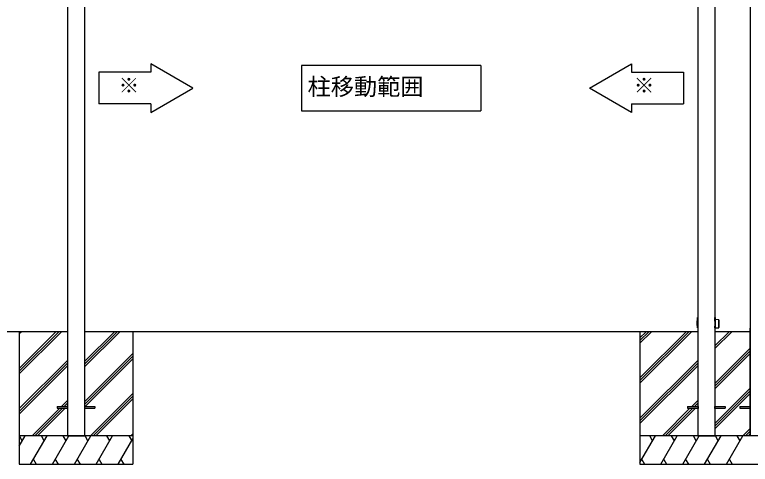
# Model space of a CAD drawing. Units: millimetres, scale not verified. Extents: x -8750 to 8750, y -12999 to 12940.
# Drawn here: x -6774 to -2892, y 3101 to 5474 of the extents above; entities that cross this region are included whole.
import ezdxf
from ezdxf.enums import TextEntityAlignment as Align

# ---------------------------------------------------------------- set-up
doc = ezdxf.new("R2010")
doc.units = ezdxf.units.MM
doc.header["$LTSCALE"] = 70
doc.layers.add('0-3_YKK_11', color=7, linetype='Continuous')
doc.layers.add('0-5_YKK_A1', color=4, linetype='Continuous')
doc.styles.add('ＭＳ ゴシック', font='')
doc.styles.get('ＭＳ ゴシック').set_extended_font_data('MS Gothic')

msp = doc.modelspace()

# ---------------------------------------------------------------- linework, layer by layer
at = {"layer": '0-3_YKK_11'}
for p, q in [((-2892.34, 3250.6), (-2892.34, 3818.6)), ((-6494.84, 3800.6), (-7064.69, 3800.6)), ((-3169.34, 3800.6), (-6404.94, 3800.6)), ((-2892.34, 3800.6), (-3078.94, 3800.6)), ((-6495.34, 3405.59), (-6495.34, 3395.61)), ((-6404.94, 3405.59), (-6404.94, 3395.61)), ((-3169.34, 3405.6), (-3167.54, 3405.6)), ((-3169.34, 3405.59), (-3169.34, 3395.61)), ((-3167.54, 3395.6), (-3169.34, 3395.6)), ((-3167.54, 3405.59), (-3167.54, 3395.61)), ((-3080.74, 3405.6), (-3078.94, 3405.6)), ((-3080.74, 3405.59), (-3080.74, 3395.61)), ((-3078.94, 3395.6), (-3080.74, 3395.6)), ((-3078.94, 3405.59), (-3078.94, 3395.61)), ((-2892.34, 3405.59), (-2892.34, 3395.61)), ((-3169.34, 3250.6), (-3169.04, 3250.6)), ((-3168.84, 3250.6), (-3169.34, 3250.6)), ((-3169.04, 3250.6), (-3167.14, 3250.6))]:
    msp.add_line(p, q, dxfattribs=at)
for points in [[(-3158.78, 3250.6), (-3159.04, 3250.6), (-3160.26, 3250.6), (-3160.52, 3250.6), (-3161.64, 3250.6), (-3164.64, 3250.6), (-3164.68, 3250.6), (-3167.1, 3250.6), (-3167.14, 3250.6), (-3167.23, 3250.6), (-3167.45, 3250.6), (-3167.54, 3250.6), (-3167.24, 3250.6), (-3164.94, 3250.6), (-3164.64, 3250.6), (-3164.94, 3250.6), (-3166.84, 3250.6), (-3167.14, 3250.6), (-3164.14, 3250.6)], [(-3167.54, 3250.6), (-3167.24, 3250.6), (-3167.54, 3250.6)], [(-3167.14, 3250.6), (-3166.84, 3250.6), (-3166.54, 3250.6), (-3165.64, 3250.6), (-3165.34, 3250.6), (-3165.84, 3250.6), (-3167.24, 3250.6), (-3167.14, 3250.6), (-3166.84, 3250.6), (-3163.84, 3250.6)], [(-3079.44, 3250.6), (-3078.94, 3250.6), (-3079.24, 3250.6), (-3081.14, 3250.6), (-3081.44, 3250.6), (-3083.34, 3250.6), (-3083.64, 3250.6), (-3086.64, 3250.6), (-3087.77, 3250.6), (-3088.03, 3250.6), (-3089.24, 3250.6), (-3089.5, 3250.6)], [(-3084.14, 3250.6), (-3081.14, 3250.6), (-3081.04, 3250.6), (-3080.74, 3250.6), (-3081.04, 3250.6), (-3082.44, 3250.6), (-3082.94, 3250.6), (-3082.64, 3250.6), (-3081.74, 3250.6), (-3081.44, 3250.6), (-3081.14, 3250.6), (-3081.18, 3250.6), (-3083.6, 3250.6), (-3083.64, 3250.6), (-3083.34, 3250.6), (-3081.04, 3250.6), (-3080.74, 3250.6), (-3080.83, 3250.6), (-3081.05, 3250.6), (-3081.14, 3250.6), (-3081.44, 3250.6), (-3084.44, 3250.6)]]:
    msp.add_lwpolyline(points, dxfattribs=at)
at = {"layer": '0-5_YKK_A1'}
for p, q in [((-6494.84, 6518.76), (-6494.84, 3250.6)), ((-6404.94, 6518.76), (-6404.94, 3250.6)), ((-3078.94, 6518.76), (-3078.94, 3250.6)), ((-6055.67, 5214.6), (-6055.67, 5169.8)), ((-4314.65, 5206.6), (-4314.65, 4966.6)), ((-3518.75, 5214.6), (-3518.75, 5169.8)), ((-6055.67, 5003.4), (-6329.27, 5003.4)), ((-6055.67, 5003.4), (-6055.67, 4958.6)), ((-3518.75, 5003.4), (-3245.15, 5003.4)), ((-3518.75, 5003.4), (-3518.75, 4958.6)), ((-3170.64, 3842.85), (-3171.64, 3842.85)), ((-3171.06, 3875.1), (-3170.36, 3875.1)), ((-3170.36, 3874.8), (-3170.64, 3842.85)), ((-3170.64, 3842.85), (-3170.45, 3820.9)), ((-3169.34, 3842.85), (-3170.64, 3842.85)), ((-3170.36, 3875.1), (-3169.34, 3875.1)), ((-3170.36, 3875.1), (-3170.36, 3874.8)), ((-3169.34, 3874.8), (-3170.36, 3874.8)), ((-3078.42, 3874.8), (-3078.94, 3874.8)), ((-3077.14, 3842.85), (-3078.94, 3842.85)), ((-3078.42, 3875.1), (-3078.42, 3874.8)), ((-3078.26, 3856.39), (-3078.42, 3874.8)), ((-3077.42, 3874.8), (-3077.27, 3857.51)), ((-3057.44, 3863.86), (-3077.33, 3864.2)), ((-3077.02, 3856.36), (-3077.14, 3842.85)), ((-3077.14, 3842.85), (-3077.02, 3829.34)), ((-3057.44, 3842.85), (-3057.44, 3863.86)), ((-3057.44, 3821.84), (-3057.44, 3842.85)), ((-3057.14, 3863.56), (-3057.14, 3822.14)), ((-3170.45, 3820.6), (-3171.15, 3820.6)), ((-3170.45, 3820.9), (-3169.34, 3820.9)), ((-3170.45, 3820.6), (-3170.45, 3820.9)), ((-3169.34, 3820.6), (-3170.45, 3820.6)), ((-3078.94, 3820.9), (-3078.33, 3820.9)), ((-3078.33, 3820.6), (-3078.94, 3820.6)), ((-3078.33, 3820.9), (-3078.26, 3829.31)), ((-3078.33, 3820.6), (-3078.33, 3820.9)), ((-3077.63, 3820.6), (-3078.33, 3820.6)), ((-3077.27, 3828.19), (-3077.33, 3820.9)), ((-3077.33, 3821.5), (-3057.44, 3821.84)), ((-6750, 3800.6), (-6750, 3100.6)), ((-6750, 3606.42), (-6555.82, 3800.6)), ((-6750, 3592.28), (-6541.68, 3800.6)), ((-6750, 3578.14), (-6527.54, 3800.6)), ((-6750, 3790.27), (-6739.67, 3800.6)), ((-6404.8, 3614.97), (-6219.17, 3800.6)), ((-6404.8, 3629.11), (-6233.31, 3800.6)), ((-6404.8, 3643.25), (-6247.45, 3800.6)), ((-6150, 3800.6), (-6150, 3100.6)), ((-3474.14, 3800.6), (-3474.14, 3100.6)), ((-3474.14, 3556.42), (-3229.96, 3800.6)), ((-3474.14, 3542.28), (-3215.82, 3800.6)), ((-3474.14, 3528.14), (-3201.68, 3800.6)), ((-3474.14, 3740.27), (-3413.81, 3800.6)), ((-3474.14, 3754.41), (-3427.95, 3800.6)), ((-3474.14, 3768.55), (-3442.09, 3800.6)), ((-3078.94, 3725.35), (-3003.69, 3800.6)), ((-3078.94, 3711.2), (-2989.54, 3800.6)), ((-3078.94, 3527.36), (-2892.43, 3713.87)), ((-3078.94, 3513.22), (-2892.43, 3699.73)), ((-6750, 3394.29), (-6495.2, 3649.09)), ((-6404.8, 3431.12), (-6150, 3685.92)), ((-6404.8, 3416.98), (-6150, 3671.78)), ((-6402.54, 3405.1), (-6150, 3657.64)), ((-3474.14, 3344.29), (-3169.34, 3649.09)), ((-3078.94, 3499.07), (-2892.43, 3685.59)), ((-6750, 3380.15), (-6495.2, 3634.95)), ((-6750, 3366.01), (-6495.2, 3620.81)), ((-3474.14, 3330.15), (-3169.34, 3634.95)), ((-3474.14, 3316.01), (-3169.34, 3620.81)), ((-3078.94, 3315.23), (-2892.34, 3501.83)), ((-6373.19, 3250.6), (-6150, 3473.79)), ((-6359.05, 3250.6), (-6150, 3459.65)), ((-3078.94, 3301.09), (-2892.34, 3487.68)), ((-3078.94, 3286.94), (-2892.34, 3473.54)), ((-6527.06, 3405.1), (-6495.2, 3436.96)), ((-6512.92, 3405.1), (-6495.2, 3422.82)), ((-6344.91, 3250.6), (-6150, 3445.51)), ((-3201.2, 3405.1), (-3169.34, 3436.96)), ((-3187.06, 3405.1), (-3169.34, 3422.82)), ((-6681.56, 3250.6), (-6536.06, 3396.1)), ((-6667.42, 3250.6), (-6521.92, 3396.1)), ((-6653.27, 3250.6), (-6507.77, 3396.1)), ((-6550.2, 3405.1), (-6550.2, 3396.1)), ((-6550.2, 3405.1), (-6495.2, 3405.1)), ((-6550.2, 3396.1), (-6495.2, 3396.1)), ((-6498.77, 3405.1), (-6495.2, 3408.67)), ((-6405.2, 3405.1), (-6350.2, 3405.1)), ((-6405.2, 3396.1), (-6350.2, 3396.1)), ((-6350.2, 3405.1), (-6350.2, 3396.1)), ((-3355.7, 3250.6), (-3210.2, 3396.1)), ((-3341.56, 3250.6), (-3196.06, 3396.1)), ((-3327.42, 3250.6), (-3181.92, 3396.1)), ((-3224.2, 3405.1), (-3224.2, 3396.1)), ((-3224.2, 3405.1), (-3169.2, 3405.1)), ((-3224.2, 3396.1), (-3169.2, 3396.1)), ((-3172.92, 3405.1), (-3169.34, 3408.67)), ((-3079.2, 3405.1), (-3024.2, 3405.1)), ((-3079.2, 3396.1), (-3024.2, 3396.1)), ((-3024.2, 3405.1), (-3024.2, 3396.1)), ((-2947.2, 3405.1), (-2947.2, 3396.1)), ((-2947.2, 3405.1), (-2892.2, 3405.1)), ((-2947.2, 3396.1), (-2892.2, 3396.1)), ((-6161.06, 3250.6), (-6150, 3261.66)), ((-2931.44, 3250.6), (-2892.34, 3289.69)), ((-2917.29, 3250.6), (-2892.34, 3275.55)), ((-2903.15, 3250.6), (-2892.34, 3261.41)), ((-6150, 3250.6), (-6750, 3250.6)), ((-6750, 3196.3), (-6718.65, 3250.6)), ((-6733.65, 3224.62), (-6748.65, 3250.6)), ((-6689.78, 3100.6), (-6603.18, 3250.6)), ((-6618.18, 3224.62), (-6633.18, 3250.6)), ((-6574.31, 3100.6), (-6487.71, 3250.6)), ((-6502.71, 3224.62), (-6517.71, 3250.6)), ((-6494.84, 3250.6), (-6405.44, 3250.6)), ((-6458.84, 3100.6), (-6372.24, 3250.6)), ((-6405.44, 3250.6), (-6404.94, 3250.6)), ((-6387.24, 3224.62), (-6402.24, 3250.6)), ((-6343.37, 3100.6), (-6256.77, 3250.6)), ((-6271.77, 3224.62), (-6286.77, 3250.6)), ((-6227.9, 3100.6), (-6150, 3235.53)), ((-6171.3, 3250.6), (-6156.3, 3224.62)), ((-2474.14, 3250.6), (-3474.14, 3250.6)), ((-3474.14, 3109.7), (-3392.79, 3250.6)), ((-3407.79, 3224.62), (-3422.79, 3250.6)), ((-3363.93, 3100.6), (-3277.32, 3250.6)), ((-3292.32, 3224.62), (-3307.33, 3250.6)), ((-3248.46, 3100.6), (-3161.85, 3250.6)), ((-3176.85, 3224.62), (-3191.85, 3250.6)), ((-3168.84, 3250.6), (-3079.44, 3250.6)), ((-3132.98, 3100.6), (-3046.38, 3250.6)), ((-3079.44, 3250.6), (-3078.94, 3250.6)), ((-3061.38, 3224.62), (-3076.38, 3250.6)), ((-3017.51, 3100.6), (-2930.91, 3250.6)), ((-2945.91, 3224.62), (-2960.91, 3250.6)), ((-6674.78, 3126.58), (-6659.79, 3100.6)), ((-6559.31, 3126.58), (-6544.31, 3100.6)), ((-6443.84, 3126.58), (-6428.84, 3100.6)), ((-6328.37, 3126.58), (-6313.38, 3100.6)), ((-6212.9, 3126.58), (-6197.91, 3100.6)), ((-3464.4, 3126.58), (-3449.4, 3100.6)), ((-3348.93, 3126.58), (-3333.93, 3100.6)), ((-3233.46, 3126.58), (-3218.46, 3100.6)), ((-3117.98, 3126.58), (-3102.99, 3100.6)), ((-3002.51, 3126.58), (-2987.51, 3100.6)), ((-6750, 3100.6), (-6150, 3100.6)), ((-3474.14, 3100.6), (-2474.14, 3100.6))]:
    msp.add_line(p, q, dxfattribs=at)
for points in [[(-6495.34, 6518.76), (-6495.34, 3250.6), (-6494.84, 3250.6)], [(-3169.34, 6518.76), (-3169.34, 3250.6), (-3168.84, 3250.6)], [(-2892.34, 6518.76), (-2892.34, 3250.6), (-2891.84, 3250.6)], [(-6055.67, 4958.6), (-5833.97, 5086.6), (-6055.67, 5214.6)], [(-4314.65, 5206.6), (-5259.64, 5206.6), (-5259.64, 4966.6), (-4314.65, 4966.6)], [(-3518.75, 4958.6), (-3740.46, 5086.6), (-3518.75, 5214.6)], [(-6055.67, 5169.8), (-6329.27, 5169.8), (-6329.27, 5003.4)], [(-3518.75, 5169.8), (-3245.15, 5169.8), (-3245.15, 5003.4)], [(-3171.45, 3820.9), (-3171.64, 3842.85), (-3171.36, 3874.8)], [(-3078.94, 3875.1), (-3078.42, 3875.1), (-3077.72, 3875.1)], [(-3078.26, 3856.39), (-3077.26, 3856.36), (-3077.02, 3856.36)], [(-3078.26, 3829.31), (-3077.26, 3829.34), (-3077.02, 3829.34)]]:
    msp.add_lwpolyline(points, dxfattribs=at)
for centre, radius, start, end in [((-3171.06, 3874.8), 0.3, 90, 179.5), ((-3078.3, 3857.43), 1.04, 272.34943, 4.76455), ((-3077.72, 3874.8), 0.3, 0.5, 90), ((-3057.44, 3863.56), 0.3, 0, 89), ((-3171.15, 3820.9), 0.3, 180.5, 270), ((-3078.32, 3828.26), 1.05, 356.22953, 86.65649), ((-3077.63, 3820.9), 0.3, 270, 359.5), ((-3057.44, 3822.14), 0.3, 271, 0)]:
    msp.add_arc(centre, radius, start, end, dxfattribs=at)
for centre, start_param, end_param in [((-3170.36, 3874.8), 4.7124491, 6.2831693), ((-3078.42, 3874.8), 3.1416086, 4.7123288), ((-3170.45, 3820.9), 0.000016, 1.5707362), ((-3078.33, 3820.9), 1.5708565, 3.1415767)]:
    msp.add_ellipse(centre, major_axis=(-1, 0), ratio=0.002618, start_param=start_param, end_param=end_param, dxfattribs=at)

# ---------------------------------------------------------------- texts
at = {"layer": '0-5_YKK_A1', "style": 'ＭＳ ゴシック'}
for s, height, p in [('※', 79.77, (-6225.62, 5036.92)), ('柱移動範囲', 89.74, (-5228.41, 5022.27)), ('※', 79.77, (-3507.06, 5036.92))]:
    msp.add_text(s, height=height, dxfattribs=at).set_placement(p, align=Align.BOTTOM_LEFT)

doc.saveas('drawing.dxf')
